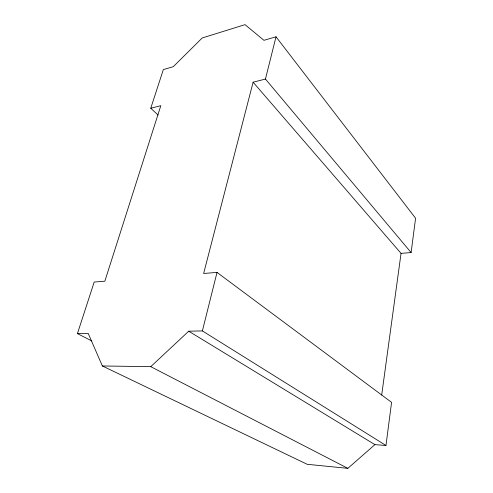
<?xml version="1.0" encoding="UTF-8"?>
<svg xmlns="http://www.w3.org/2000/svg" width="493" height="493" viewBox="0 0 493 493"><rect width="100%" height="100%" fill="white"/><g stroke="black" fill="none" stroke-linecap="round" stroke-linejoin="round"><path stroke-width="0.74" d="M150.759 108.244L160.817 105.681L104.83 281.207L94.2 282.039L77.419 333.619L88.185 333.385L102.365 365.972L150.753 366.663L188.72 331.204L374.914 444.631L385.964 445.481L391.584 402.362L217.025 272.419L203.652 273.467L253.112 82.195L265.444 79.059L276.018 36.809L263.946 40.321L245.027 24.65L202.216 37.961L173.253 66.697L163.343 69.581L150.759 108.244L158.093 115.042M253.112 82.195L401.049 253.371L411.113 252.545L415.581 218.226L276.018 36.809M381.687 395.059L401.049 253.371M385.964 445.481L202.383 330.908L217.025 272.419M102.365 365.972L307.176 464.301L347.842 468.35L374.914 444.631M188.72 331.204L202.383 330.908M77.419 333.619L91.827 340.959M150.753 366.663L347.842 468.35M265.444 79.059L411.113 252.545"/></g></svg>
